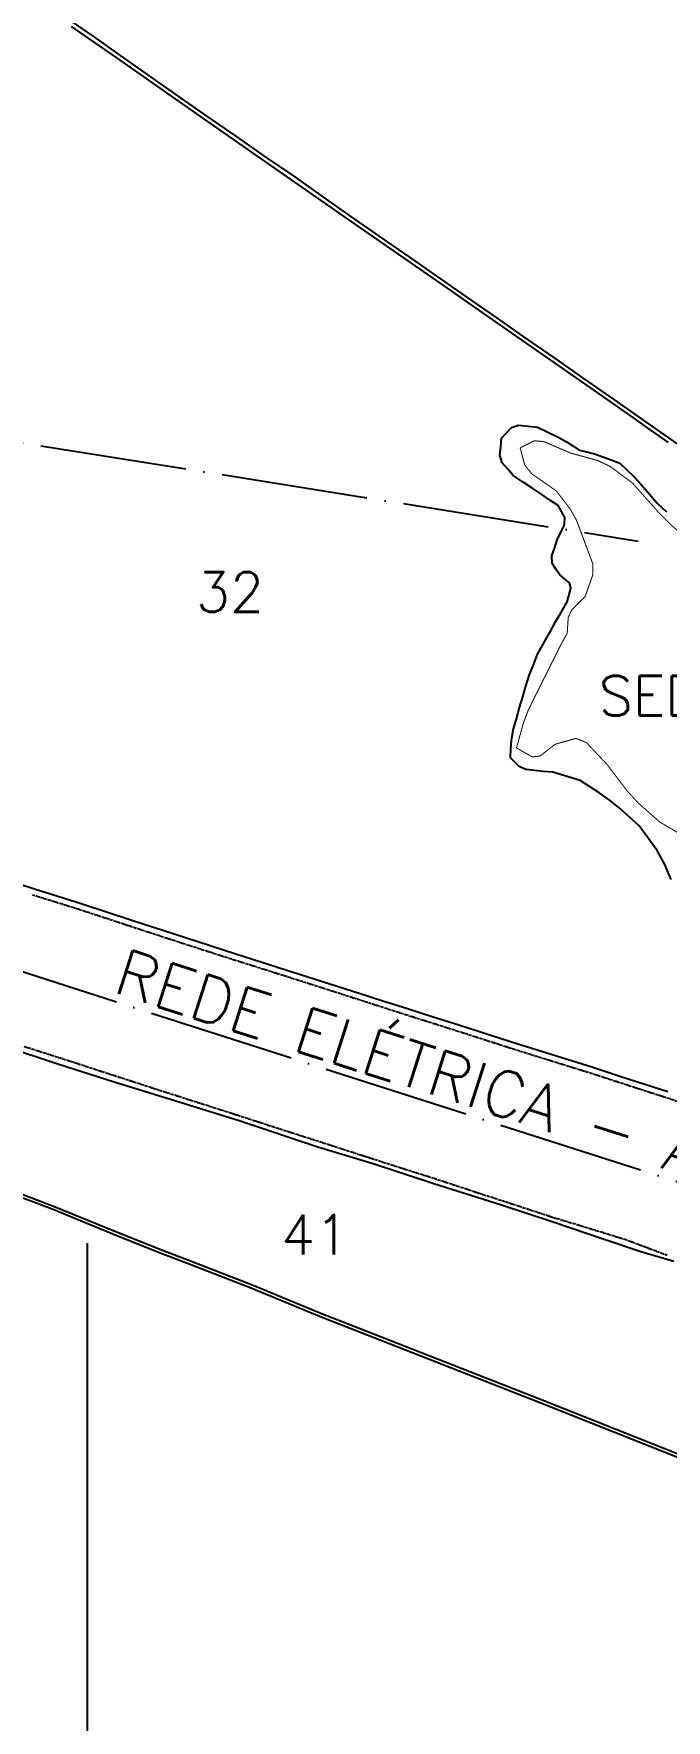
# Model space of a CAD drawing. Header units: millimetres. Extents: x 733975 to 738430, y 7821792 to 7824942.
# Drawn here: x 735474 to 735784, y 7822539 to 7823367 of the extents above; entities that cross this region are included whole.
import ezdxf
from ezdxf.enums import TextEntityAlignment as Align

# ---------------------------------------------------------------- set-up
doc = ezdxf.new("R2010")
doc.units = ezdxf.units.MM
for name, pattern in [('ACAD_ISO04W100', [30, 24, -3, 0, -3]), ('CENTER', [2, 1.25, -0.25, 0.25, -0.25]), ('CONTINUO', [0])]:
    doc.linetypes.add(name, pattern=pattern)
for name, color, linetype in [('0114001021', 1, 'Continuous'), ('0114001021032', 5, 'Continuous'), ('0114001021035', 5, 'Continuous'), ('0114001021041', 5, 'Continuous'), ('MALHA', 8, 'Continuous'), ('REDE_DE_LUZ', 6, 'CENTER'), ('SEDE', 7, 'Continuous'), ('TEXTO', 7, 'Continuous')]:
    doc.layers.add(name, color=color, linetype=linetype)
doc.styles.add('ROMANS', font='romans')
doc.styles.add('Simplex', font='simplex.shx')

msp = doc.modelspace()

# ---------------------------------------------------------------- linework, layer by layer
at = {"layer": '0114001021', "ltscale": 80}
msp.add_lwpolyline([(735794.47, 7822666.59), (735721.95, 7822695.39), (735613.36, 7822737.98), (735580.89, 7822751.4), (735551.01, 7822762.97), (735536.47, 7822768.62), (735515.47, 7822776.96), (735482.96, 7822790.27), (735456.27, 7822800.37), (735438.41, 7822807.28), (735429.73, 7822810.96), (735426.7, 7822813.01), (735421.67, 7822814.87), (735265.56, 7822876.83), (735107.3, 7822937.3), (734937.83, 7822925.25), (734930.11, 7822921.11), (734928.44, 7822994), (734925.56, 7823250.4), (734924.65, 7823416.59)], dxfattribs=at)
at = {"layer": '0114001021032', "flags": 128}
for points in [[(735785.54, 7823166.7), (735776.31, 7823173.14), (735767.08, 7823179.57), (735749.12, 7823192.18), (735721.82, 7823211.2), (735702.97, 7823224.32), (735675.29, 7823243.63), (735659.31, 7823254.72), (735633.71, 7823272.47), (735588.65, 7823303.79), (735546.96, 7823332.95), (735515.08, 7823355.16), (735492.4, 7823370.93)], [(735786.72, 7822952.2), (735783.7, 7822959.62), (735779.96, 7822966.37), (735771.04, 7822978.53), (735766.13, 7822982.93), (735761.22, 7822987.33), (735756.29, 7822991.29), (735751.35, 7822994.82), (735742.1, 7823000.73), (735728.66, 7823004.84), (735724, 7823005.21), (735719.71, 7823005.73), (735715.43, 7823006.26), (735712.21, 7823007.6), (735710.06, 7823009.75), (735707.91, 7823011.9), (735708.15, 7823016.19), (735708.39, 7823020.49), (735709.29, 7823025.42), (735710.85, 7823031), (735712.41, 7823036.58), (735713.89, 7823041.86), (735715.37, 7823047.15), (735717.12, 7823052.41), (735719.14, 7823057.63), (735721.16, 7823062.86), (735727.17, 7823073.48), (735730.07, 7823078.61), (735732.87, 7823083.56), (735735.67, 7823088.51), (735737.61, 7823095.12), (735736.9, 7823097.76), (735734.5, 7823099.73), (735732.11, 7823101.7), (735730.25, 7823104.61), (735728.39, 7823107.52), (735728.18, 7823111.06), (735729.62, 7823115.22), (735731.06, 7823119.38), (735732.71, 7823122.83), (735734.06, 7823125.65), (735734.5, 7823126.56), (735734.54, 7823129.83), (735732.91, 7823132.78), (735731.28, 7823135.74), (735727.28, 7823138.46), (735723.29, 7823141.19), (735718.88, 7823144.13), (735714.06, 7823147.28), (735709.24, 7823150.44), (735706.54, 7823153.61), (735703.84, 7823156.77), (735702.7, 7823160.44), (735703.12, 7823164.62), (735703.54, 7823168.79), (735705.94, 7823171.43), (735708.34, 7823174.06), (735711.87, 7823175.16), (735716.54, 7823174.74), (735721.2, 7823174.31), (735726.25, 7823171.8), (735731.29, 7823169.29), (735735.38, 7823167.03), (735738.52, 7823165.03), (735741.66, 7823163.03), (735745.43, 7823162.11), (735749.21, 7823161.19), (735757.37, 7823158.21), (735761.55, 7823156.52), (735764.99, 7823153.28), (735768.44, 7823150.04), (735772.13, 7823146.13), (735776.06, 7823141.54), (735780, 7823136.96), (735784.57, 7823132.68)], [(735450.53, 7822955.26), (735474.15, 7822947.58), (735497.07, 7822940.42), (735509.53, 7822936.33), (735521.99, 7822932.23), (735547.79, 7822923.79), (735573.13, 7822915.65), (735597.65, 7822907.9), (735633.55, 7822896.43), (735645.16, 7822892.67), (735657.27, 7822888.79), (735669.87, 7822884.8), (735682.48, 7822880.8), (735707.88, 7822872.64), (735720.97, 7822868.51), (735747.91, 7822860.14), (735761.17, 7822855.83), (735774.43, 7822851.53), (735785.1, 7822848.1)]]:
    msp.add_lwpolyline(points, dxfattribs=at)
at = {"layer": '0114001021035'}
msp.add_lwpolyline([(735488.74, 7823375.86), (735502.69, 7823366.35), (735516.27, 7823356.63), (735544.46, 7823336.86), (735558.57, 7823327.08), (735573.09, 7823317.08), (735586.97, 7823307.33), (735601.47, 7823297.43), (735615.8, 7823287.33), (735629.67, 7823277.58), (735643.67, 7823267.88), (735657.86, 7823258), (735687.19, 7823237.55), (735700.85, 7823228.04), (735714.83, 7823218.19), (735729.31, 7823208.23), (735743.81, 7823198.06), (735758.63, 7823187.85), (735772.45, 7823178.09), (735798.62, 7823159.81)], dxfattribs=at)
at = {"layer": '0114001021041', "elevation": 641.32}
for points in [[(735788.17, 7822764.58), (735771.98, 7822769.46), (735753.35, 7822775.67), (735728.8, 7822783.98), (735703.49, 7822792.25), (735670.24, 7822802.77), (735640.92, 7822812.37), (735613.35, 7822820.79), (735574.62, 7822833.69), (735543.59, 7822843.44), (735512.9, 7822852.89), (735486.09, 7822861.37), (735458.01, 7822870.73)], [(735456.89, 7822801.97), (735483.59, 7822791.87), (735516.12, 7822778.56), (735537.1, 7822770.22), (735551.64, 7822764.58), (735581.53, 7822753), (735614, 7822739.57), (735722.58, 7822696.99), (735795.1, 7822668.19)]]:
    msp.add_lwpolyline(points, dxfattribs=at)
at = {"layer": 'MALHA', "color": 8}
msp.add_lwpolyline([(735500, 7822773.68), (735500, 7822459), (735500, 7822246.79)], dxfattribs=at)
at = {"layer": 'REDE_DE_LUZ', "linetype": 'ACAD_ISO04W100', "ltscale": 3}
for points in [[(735121.49, 7823222.04), (735770.58, 7823118.3)], [(734845.22, 7823106.59), (736574.98, 7822552.26)]]:
    msp.add_lwpolyline(points, dxfattribs=at)
at = {"layer": 'REDE_DE_LUZ', "elevation": 638.38}
for points in [[(735473.24, 7822944.72), (735496.15, 7822937.56), (735521.05, 7822929.38), (735546.86, 7822920.94), (735572.22, 7822912.79), (735596.74, 7822905.04), (735632.63, 7822893.57), (735644.24, 7822889.81), (735656.36, 7822885.93), (735681.57, 7822877.94), (735706.97, 7822869.78), (735720.07, 7822865.65), (735747, 7822857.28), (735773.51, 7822848.68), (735793.69, 7822842.17)], [(735784.84, 7822767.62), (735774.45, 7822771.5), (735764.54, 7822775.25), (735751.17, 7822779.41), (735728.44, 7822786.31), (735712.32, 7822791.61), (735705.08, 7822793.98), (735692.29, 7822798.11), (735684.65, 7822800.66), (735670.43, 7822805.33), (735654.08, 7822810.51), (735638.08, 7822815.63), (735611.12, 7822824.37), (735592.07, 7822830.46), (735572.81, 7822836.73), (735533.37, 7822849.33), (735504.29, 7822858.78), (735495.04, 7822861.82), (735469.19, 7822870.1)]]:
    msp.add_lwpolyline(points, dxfattribs=at)
at = {"layer": 'SEDE', "linetype": 'CONTINUO', "const_width": 0.5, "flags": 128}
msp.add_lwpolyline([(735803.76, 7823110.45), (735805.09, 7823109.38), (735810.1, 7823105.34), (735819.67, 7823097.77), (735824, 7823094.36), (735830.7, 7823085.51), (735833.83, 7823080.64), (735836.8, 7823075.25), (735839.75, 7823069.86), (735840.54, 7823068.14), (735843.52, 7823061.16), (735846.88, 7823053.31), (735852.03, 7823047.56), (735857.18, 7823041.81), (735861.37, 7823036.84), (735864.61, 7823032.65), (735867.85, 7823028.45), (735863.78, 7823021.61), (735859.71, 7823014.77), (735854.95, 7823007.38), (735849.5, 7822999.44), (735844.05, 7822991.5), (735839.17, 7822982.81), (735834.3, 7822974.13), (735830.11, 7822966.94), (735826.61, 7822961.26), (735823.11, 7822955.59), (735821, 7822955.73), (735818.9, 7822955.87), (735818.25, 7822956.89), (735817.86, 7822957.34), (735817.39, 7822957.79), (735816.83, 7822958.26), (735816.27, 7822958.72), (735809.7, 7822962.97), (735803.12, 7822967.23), (735796.09, 7822971.57), (735788.61, 7822976.01), (735781.13, 7822980.44), (735775.84, 7822985.13), (735770.55, 7822989.82), (735765.38, 7822995.46), (735760.33, 7823002.07), (735755.29, 7823008.67), (735750.22, 7823014.07), (735745.14, 7823019.47), (735740.05, 7823021.45), (735734.96, 7823020.03), (735729.86, 7823018.6), (735726.1, 7823015.67), (735722.33, 7823012.74), (735718.53, 7823012.38), (735714.7, 7823014.58), (735710.86, 7823016.79), (735712.55, 7823022.85), (735714.23, 7823028.92), (735716.41, 7823034.73), (735719.07, 7823040.3), (735732.8, 7823067.74), (735735.75, 7823073.05), (735736.01, 7823076.99), (735736.27, 7823080.93), (735738.03, 7823084.55), (735741.3, 7823087.84), (735744.57, 7823091.13), (735746.46, 7823096.48), (735748.35, 7823101.83), (735748.32, 7823107.13), (735746.38, 7823112.37), (735744.43, 7823117.62), (735742.36, 7823123.1), (735740.29, 7823128.58), (735737.51, 7823133.62), (735734.02, 7823138.22), (735730.53, 7823142.83), (735724.54, 7823147.03), (735718.54, 7823151.24), (735714.96, 7823155.49), (735713.8, 7823159.77), (735712.64, 7823164.05), (735716.12, 7823165.82), (735719.6, 7823167.6), (735724.54, 7823167.09), (735730.95, 7823164.31), (735737.36, 7823161.53), (735744.08, 7823159.7), (735750.79, 7823157.87), (735756.89, 7823154.91), (735762.36, 7823150.84), (735767.83, 7823146.77), (735774.31, 7823139.48), (735780.8, 7823132.19), (735787, 7823126), (735792.91, 7823120.89), (735798.82, 7823115.78)], close=True, dxfattribs=at)

# ---------------------------------------------------------------- texts
at = {"layer": 'REDE_DE_LUZ', "color": 6, "style": 'ROMANS'}
msp.add_text('REDE ELÉTRICA - ALTA TENSÃO', height=22.5, rotation=342.23113, dxfattribs=at).set_placement((735742.73, 7822834.89), align=Align.MIDDLE_CENTER)
at = {"layer": 'TEXTO', "linetype": 'ByBlock', "style": 'Simplex'}
for s, p in [('32', (735570.21, 7823083.58)), ('41', (735611.96, 7822768.04))]:
    msp.add_text(s, height=19.5, dxfattribs=at).set_placement(p, align=Align.CENTER)
msp.add_text('SEDE', height=19.5, dxfattribs=at).set_placement((735751.26, 7823032.65))

doc.saveas('drawing.dxf')
